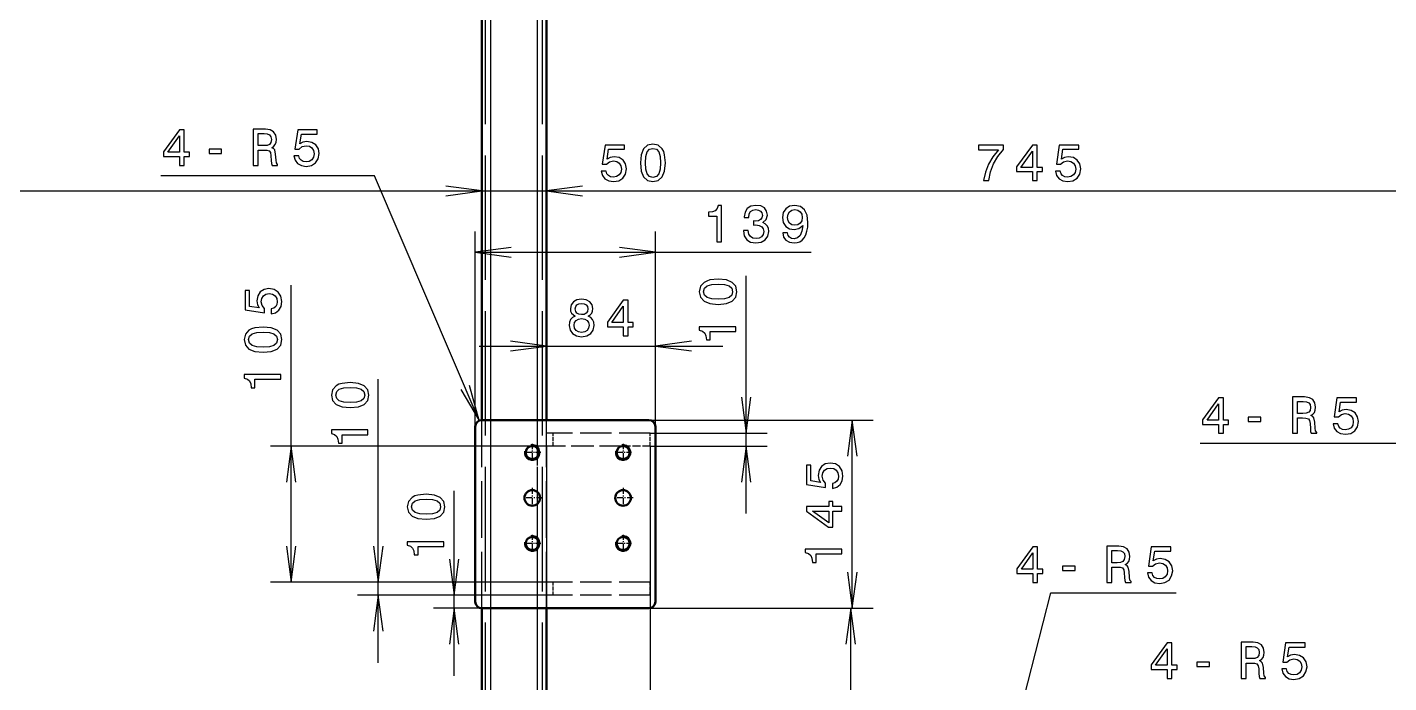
# Model space of a CAD drawing. Extents: x 0 to 1189, y 0 to 841.
# Drawn here: x 510.6 to 641.9, y 466.9 to 530.1 of the extents above; entities that cross this region are included whole.
import ezdxf

# ---------------------------------------------------------------- set-up
doc = ezdxf.new("R2010")
doc.units = 0
doc.linetypes.add('DASHDOT', pattern=[18.5, 12, -3, 0.5, -3])
doc.linetypes.add('DASHED', pattern=[15, 12, -3])

msp = doc.modelspace()

# ---------------------------------------------------------------- linework, layer by layer
at = {"color": 7, "linetype": 'DASHDOT', "lineweight": 25}
for p, q in [((555.29, 433.47), (555.29, 580.47)), ((559.79, 433.47), (559.79, 580.47))]:
    msp.add_line(p, q, dxfattribs=at)
at = {"color": 7, "linetype": 'DASHED', "lineweight": 25}
for p, q in [((554.79, 445.72), (554.79, 568.22)), ((555.29, 445.72), (555.29, 568.22)), ((555.29, 445.72), (555.29, 568.22)), ((555.29, 445.72), (555.29, 568.22)), ((559.79, 445.72), (559.79, 568.22)), ((559.79, 445.72), (559.79, 568.22)), ((559.79, 445.72), (559.79, 568.22)), ((560.29, 445.72), (560.29, 568.22))]:
    msp.add_line(p, q, dxfattribs=at)
at = {"color": 7, "lineweight": 50}
for p, q in [((554.42, 492.22), (554.42, 565.09)), ((560.67, 492.22), (560.67, 565.09)), ((570.54, 492.22), (554.42, 492.22)), ((553.79, 491.59), (553.79, 474.72)), ((571.17, 474.72), (571.17, 491.59)), ((568.13, 489.72), (567.95, 489.72)), ((554.42, 448.84), (554.42, 474.09)), ((554.42, 474.09), (570.54, 474.09)), ((560.67, 448.84), (560.67, 474.09))]:
    msp.add_line(p, q, dxfattribs=at)
at = {"color": 7, "lineweight": 25}
for p, q in [((555.29, 492.22), (555.29, 565.09)), ((559.79, 492.22), (559.79, 565.09)), ((544.08, 515.76), (523.49, 515.76)), ((554.17, 492.17), (544.08, 515.76)), ((404.42, 514.3), (554.42, 514.3)), ((547.92, 514.3), (572.44, 514.3)), ((560.67, 514.3), (653.79, 514.3)), ((553.79, 491.59), (553.79, 510.39)), ((571.17, 491.59), (571.17, 510.39)), ((553.79, 508.39), (586.16, 508.39)), ((579.92, 483.22), (579.92, 506.11)), ((536.05, 476.59), (536.05, 505.23)), ((571.17, 491.59), (571.17, 501.35)), ((554.17, 499.35), (577.67, 499.35)), ((544.45, 468.84), (544.45, 496.15)), ((570.54, 492.22), (592.14, 492.22)), ((590.14, 474.09), (590.14, 492.22)), ((570.67, 490.97), (581.92, 490.97)), ((560.67, 489.72), (534.05, 489.72)), ((560.67, 489.72), (560.67, 457.74)), ((570.67, 489.72), (581.92, 489.72)), ((570.67, 489.72), (570.67, 457.74)), ((644.25, 489.95), (623.66, 489.95)), ((559.79, 488.71), (559.79, 489.48)), ((551.77, 467.59), (551.77, 485.39)), ((559.79, 484.16), (559.79, 485.28)), ((559.79, 479.96), (559.79, 480.73)), ((560.67, 476.59), (534.05, 476.59)), ((560.67, 476.59), (542.45, 476.59)), ((560.67, 475.34), (542.45, 475.34)), ((560.67, 475.34), (549.77, 475.34)), ((602.07, 447.57), (609.28, 475.58)), ((609.28, 475.58), (621.35, 475.58)), ((554.42, 474.09), (549.77, 474.09)), ((555.29, 448.84), (555.29, 474.09)), ((559.79, 448.84), (559.79, 474.09)), ((570.54, 474.09), (591.99, 474.09)), ((570.54, 474.09), (592.14, 474.09)), ((589.99, 445.72), (589.99, 474.09))]:
    msp.add_line(p, q, dxfattribs=at)
at = {"color": 7, "linetype": 'DASHED', "lineweight": 25, "ltscale": 0.453125}
for p, q in [((554.42, 474.09), (554.42, 492.22)), ((555.29, 474.09), (555.29, 492.22)), ((560.67, 474.09), (560.67, 492.22))]:
    msp.add_line(p, q, dxfattribs=at)
at = {"color": 7, "linetype": 'DASHED', "lineweight": 25, "ltscale": 0.068478}
msp.add_line((559.79, 489.48), (559.79, 492.22), dxfattribs=at)
at = {"color": 7, "linetype": 'DASHED', "lineweight": 25, "ltscale": 0.03125}
for p, q in [((560.67, 489.72), (560.67, 490.97)), ((561.29, 489.72), (561.29, 490.97)), ((570.67, 489.72), (570.67, 490.97)), ((560.67, 475.34), (560.67, 476.59)), ((561.29, 475.34), (561.29, 476.59)), ((570.67, 475.34), (570.67, 476.59))]:
    msp.add_line(p, q, dxfattribs=at)
at = {"color": 7, "linetype": 'DASHED', "lineweight": 25, "ltscale": 0.25}
for p, q in [((570.67, 490.97), (560.67, 490.97)), ((570.67, 476.59), (560.67, 476.59)), ((570.67, 475.34), (560.67, 475.34))]:
    msp.add_line(p, q, dxfattribs=at)
at = {"color": 7, "linetype": 'DASHDOT', "lineweight": 25, "ltscale": 0.041055}
for p, q in [((559.29, 489.92), (559.29, 488.27)), ((568.04, 489.92), (568.04, 488.27)), ((560.11, 489.09), (558.47, 489.09)), ((568.86, 489.09), (567.22, 489.09)), ((559.29, 481.17), (559.29, 479.52)), ((568.04, 481.17), (568.04, 479.52)), ((560.11, 480.34), (558.47, 480.34)), ((568.86, 480.34), (567.22, 480.34))]:
    msp.add_line(p, q, dxfattribs=at)
at = {"color": 7, "linetype": 'DASHED', "lineweight": 25, "ltscale": 0.182094}
msp.add_line((567.95, 489.72), (560.67, 489.72), dxfattribs=at)
at = {"color": 7, "linetype": 'DASHED', "lineweight": 25, "ltscale": 0.063345}
msp.add_line((570.67, 489.72), (568.13, 489.72), dxfattribs=at)
at = {"color": 7, "linetype": 'DASHED', "lineweight": 25, "ltscale": 0.085753}
for p, q in [((559.79, 485.28), (559.79, 488.71)), ((559.79, 480.73), (559.79, 484.16))]:
    msp.add_line(p, q, dxfattribs=at)
at = {"color": 7, "linetype": 'DASHDOT', "lineweight": 25, "ltscale": 0.04875}
for p, q in [((559.29, 485.69), (559.29, 483.74)), ((568.04, 485.69), (568.04, 483.74)), ((560.27, 484.72), (558.32, 484.72)), ((569.02, 484.72), (567.07, 484.72))]:
    msp.add_line(p, q, dxfattribs=at)
at = {"color": 7, "linetype": 'DASHED', "lineweight": 25, "ltscale": 0.146603}
msp.add_line((559.79, 474.09), (559.79, 479.96), dxfattribs=at)
at = {"color": 7, "lineweight": 25}
for points in [[(525.28, 516.76), (525.74, 516.76), (525.74, 517.63), (526.24, 517.63), (526.24, 518.03), (525.74, 518.03), (525.74, 520.19), (525.28, 520.19), (523.74, 518.07), (523.74, 517.63), (525.28, 517.63)], [(532.4, 516.76), (532.87, 516.76), (532.87, 518.24), (533.35, 518.24), (533.7, 518.23), (533.93, 518.15), (534.05, 517.99), (534.1, 517.69), (534.12, 517.24), (534.15, 516.94), (534.21, 516.76), (534.74, 516.76), (534.74, 516.86), (534.63, 517), (534.59, 517.26), (534.55, 517.83), (534.47, 518.25), (534.35, 518.38), (534.17, 518.47), (534.37, 518.6), (534.51, 518.78), (534.6, 519), (534.63, 519.26), (534.56, 519.69), (534.36, 520.01), (534.03, 520.2), (533.57, 520.26), (532.4, 520.26)], [(533.44, 519.83), (533.75, 519.8), (533.97, 519.71), (534.1, 519.53), (534.15, 519.25), (534.1, 518.96), (533.96, 518.79), (533.73, 518.69), (533.41, 518.67), (532.87, 518.67), (532.87, 519.83)], [(536.31, 517.68), (536.42, 517.26), (536.67, 516.94), (537.03, 516.74), (537.5, 516.66), (538.01, 516.75), (538.41, 517), (538.66, 517.39), (538.75, 517.9), (538.67, 518.37), (538.43, 518.73), (538.05, 518.97), (537.56, 519.06), (537.18, 519), (536.89, 518.83), (537.03, 519.77), (538.56, 519.77), (538.56, 520.19), (536.69, 520.19), (536.41, 518.33), (536.82, 518.33), (537.11, 518.57), (537.48, 518.65), (537.81, 518.6), (538.05, 518.44), (538.21, 518.19), (538.26, 517.87), (538.21, 517.55), (538.05, 517.31), (537.8, 517.15), (537.48, 517.1), (537.22, 517.13), (537.01, 517.25), (536.86, 517.43), (536.78, 517.68)], [(524.17, 518.03), (525.28, 519.6), (525.28, 518.03)], [(565.94, 516.21), (566.05, 515.8), (566.29, 515.47), (566.66, 515.27), (567.12, 515.2), (567.63, 515.29), (568.03, 515.54), (568.28, 515.93), (568.38, 516.43), (568.29, 516.9), (568.05, 517.27), (567.67, 517.51), (567.18, 517.59), (566.8, 517.53), (566.51, 517.37), (566.65, 518.31), (568.18, 518.31), (568.18, 518.72), (566.31, 518.72), (566.04, 516.87), (566.44, 516.87), (566.73, 517.1), (567.11, 517.19), (567.43, 517.13), (567.68, 516.97), (567.83, 516.73), (567.89, 516.41), (567.83, 516.09), (567.67, 515.84), (567.42, 515.69), (567.11, 515.63), (566.84, 515.67), (566.63, 515.78), (566.48, 515.96), (566.4, 516.21)], [(569.71, 517.01), (569.78, 516.22), (570.02, 515.65), (570.4, 515.31), (570.92, 515.2), (571.44, 515.31), (571.82, 515.65), (572.05, 516.22), (572.13, 517.01), (572.05, 517.79), (571.96, 518.11), (571.82, 518.36), (571.44, 518.71), (570.92, 518.82), (570.4, 518.71), (570.02, 518.36), (569.78, 517.79)], [(602.79, 515.3), (603.3, 515.3), (603.47, 516.13), (603.76, 516.91), (604.18, 517.63), (604.72, 518.3), (604.72, 518.72), (602.31, 518.72), (602.31, 518.26), (604.23, 518.26), (603.68, 517.58), (603.26, 516.87), (602.97, 516.12)], [(607.51, 515.3), (607.96, 515.3), (607.96, 516.17), (608.46, 516.17), (608.46, 516.57), (607.96, 516.57), (607.96, 518.72), (607.5, 518.72), (605.97, 516.61), (605.97, 516.17), (607.51, 516.17)], [(609.72, 516.21), (609.83, 515.8), (610.07, 515.47), (610.44, 515.27), (610.9, 515.2), (611.41, 515.29), (611.81, 515.54), (612.06, 515.93), (612.16, 516.43), (612.07, 516.9), (611.83, 517.27), (611.45, 517.51), (610.96, 517.59), (610.58, 517.53), (610.29, 517.37), (610.43, 518.31), (611.97, 518.31), (611.97, 518.72), (610.09, 518.72), (609.82, 516.87), (610.22, 516.87), (610.51, 517.1), (610.89, 517.19), (611.21, 517.13), (611.46, 516.97), (611.61, 516.73), (611.67, 516.41), (611.61, 516.09), (611.45, 515.84), (611.2, 515.69), (610.89, 515.63), (610.62, 515.67), (610.41, 515.78), (610.26, 515.96), (610.19, 516.21)], [(528.13, 517.92), (529.35, 517.92), (529.35, 518.32), (528.13, 518.32)], [(570.19, 517.01), (570.23, 517.62), (570.36, 518.06), (570.58, 518.31), (570.92, 518.4), (571.26, 518.31), (571.48, 518.06), (571.61, 517.62), (571.65, 517.01), (571.61, 516.39), (571.48, 515.95), (571.26, 515.7), (570.92, 515.61), (570.58, 515.7), (570.36, 515.95), (570.23, 516.39)], [(606.39, 516.57), (607.51, 518.14), (607.51, 516.57)], [(577.08, 509.39), (577.54, 509.39), (577.54, 512.91), (577.2, 512.91), (577.11, 512.6), (576.93, 512.4), (576.65, 512.28), (576.27, 512.24), (576.27, 511.88), (577.08, 511.88)], [(579.64, 510.49), (579.64, 510.45), (579.72, 509.97), (579.96, 509.6), (580.33, 509.37), (580.83, 509.29), (581.35, 509.37), (581.74, 509.59), (582, 509.95), (582.09, 510.4), (582.05, 510.7), (581.93, 510.94), (581.75, 511.13), (581.51, 511.26), (581.84, 511.54), (581.95, 511.97), (581.88, 512.36), (581.66, 512.66), (581.31, 512.85), (580.83, 512.91), (580.37, 512.83), (580.02, 512.61), (579.8, 512.26), (579.72, 511.79), (579.72, 511.75), (580.17, 511.75), (580.21, 512.08), (580.34, 512.31), (580.55, 512.45), (580.85, 512.5), (581.11, 512.46), (581.3, 512.35), (581.42, 512.18), (581.47, 511.95), (581.42, 511.7), (581.3, 511.54), (581.09, 511.43), (580.8, 511.4), (580.6, 511.41), (580.6, 511.01), (580.85, 511.02), (581.17, 510.98), (581.41, 510.85), (581.55, 510.66), (581.6, 510.4), (581.54, 510.11), (581.39, 509.89), (581.16, 509.76), (580.86, 509.71), (580.54, 509.76), (580.31, 509.91), (580.16, 510.15), (580.1, 510.49)], [(583.44, 510.25), (583.51, 509.86), (583.73, 509.55), (584.07, 509.36), (584.53, 509.29), (584.82, 509.32), (585.09, 509.41), (585.32, 509.57), (585.51, 509.79), (585.66, 510.07), (585.77, 510.41), (585.84, 510.8), (585.86, 511.26), (585.78, 511.97), (585.53, 512.49), (585.14, 512.8), (584.6, 512.91), (584.1, 512.82), (583.73, 512.58), (583.49, 512.21), (583.41, 511.74), (583.49, 511.25), (583.72, 510.89), (584.08, 510.65), (584.53, 510.58), (585, 510.67), (585.36, 510.97), (585.28, 510.41), (585.12, 510.01), (584.87, 509.77), (584.53, 509.69), (584.27, 509.73), (584.08, 509.84), (583.95, 510.02), (583.9, 510.25)], [(583.9, 511.74), (583.95, 512.06), (584.09, 512.3), (584.31, 512.46), (584.6, 512.51), (584.89, 512.46), (585.12, 512.3), (585.26, 512.06), (585.32, 511.75), (585.26, 511.43), (585.12, 511.19), (584.89, 511.05), (584.58, 511), (584.3, 511.05), (584.09, 511.19), (583.95, 511.42)], [(577.21, 503.37), (578, 503.45), (578.56, 503.69), (578.91, 504.06), (579.02, 504.59), (578.91, 505.11), (578.56, 505.49), (578, 505.72), (577.21, 505.8), (576.42, 505.72), (576.11, 505.62), (575.85, 505.49), (575.51, 505.11), (575.39, 504.59), (575.51, 504.06), (575.86, 503.69), (576.42, 503.45)], [(577.21, 503.86), (576.6, 503.9), (576.16, 504.02), (575.9, 504.25), (575.81, 504.59), (575.9, 504.92), (576.16, 505.15), (576.6, 505.28), (577.21, 505.32), (577.82, 505.28), (578.26, 505.15), (578.52, 504.92), (578.6, 504.59), (578.52, 504.25), (578.26, 504.02), (577.82, 503.9)], [(534.13, 502.46), (534.55, 502.57), (534.87, 502.82), (535.07, 503.18), (535.15, 503.64), (535.06, 504.15), (534.81, 504.55), (534.41, 504.8), (533.91, 504.9), (533.44, 504.81), (533.07, 504.57), (532.84, 504.19), (532.75, 503.7), (532.81, 503.33), (532.98, 503.03), (532.03, 503.17), (532.03, 504.71), (531.62, 504.71), (531.62, 502.84), (533.48, 502.56), (533.48, 502.96), (533.24, 503.26), (533.15, 503.63), (533.21, 503.95), (533.37, 504.2), (533.62, 504.35), (533.94, 504.41), (534.25, 504.35), (534.5, 504.19), (534.66, 503.95), (534.71, 503.63), (534.68, 503.36), (534.56, 503.15), (534.38, 503), (534.13, 502.93)], [(563.43, 502.24), (563.17, 502.09), (562.99, 501.9), (562.88, 501.65), (562.85, 501.35), (562.93, 500.9), (563.16, 500.56), (563.54, 500.33), (564.05, 500.25), (564.56, 500.33), (564.94, 500.56), (565.17, 500.9), (565.26, 501.35), (565.22, 501.65), (565.11, 501.9), (564.93, 502.09), (564.68, 502.24), (564.88, 502.36), (565.02, 502.52), (565.1, 502.72), (565.13, 502.97), (565.05, 503.33), (564.84, 503.62), (564.5, 503.8), (564.05, 503.87), (563.6, 503.8), (563.25, 503.62), (563.04, 503.33), (562.96, 502.97), (562.99, 502.72), (563.07, 502.52)], [(563.44, 502.93), (563.48, 503.15), (563.6, 503.32), (563.79, 503.43), (564.05, 503.47), (564.3, 503.43), (564.49, 503.32), (564.62, 503.15), (564.66, 502.93), (564.62, 502.7), (564.49, 502.53), (564.3, 502.41), (564.05, 502.38), (563.79, 502.42), (563.6, 502.53), (563.48, 502.7)], [(568.06, 500.35), (568.52, 500.35), (568.52, 501.22), (569.02, 501.22), (569.02, 501.62), (568.52, 501.62), (568.52, 503.77), (568.06, 503.77), (566.53, 501.66), (566.53, 501.22), (568.06, 501.22)], [(566.95, 501.62), (568.06, 503.19), (568.06, 501.62)], [(563.33, 501.36), (563.37, 501.63), (563.52, 501.83), (563.75, 501.96), (564.05, 502.01), (564.35, 501.96), (564.57, 501.83), (564.72, 501.63), (564.77, 501.36), (564.72, 501.08), (564.57, 500.86), (564.35, 500.72), (564.05, 500.67), (563.75, 500.72), (563.52, 500.86), (563.37, 501.08)], [(533.34, 498.76), (534.13, 498.83), (534.69, 499.07), (535.04, 499.45), (535.15, 499.97), (535.04, 500.49), (534.69, 500.87), (534.13, 501.1), (533.34, 501.18), (532.55, 501.1), (532.24, 501.01), (531.98, 500.87), (531.64, 500.49), (531.52, 499.97), (531.64, 499.45), (531.98, 499.07), (532.55, 498.83)], [(533.34, 499.24), (532.73, 499.28), (532.29, 499.41), (532.03, 499.64), (531.94, 499.97), (532.03, 500.31), (532.29, 500.53), (532.73, 500.66), (533.34, 500.7), (533.95, 500.66), (534.39, 500.53), (534.65, 500.31), (534.73, 499.97), (534.65, 499.64), (534.39, 499.41), (533.95, 499.28)], [(578.92, 500.76), (578.92, 501.22), (575.39, 501.22), (575.39, 500.88), (575.7, 500.79), (575.91, 500.61), (576.03, 500.33), (576.07, 499.95), (576.43, 499.95), (576.43, 500.76)], [(535.05, 496.15), (535.05, 496.61), (531.52, 496.61), (531.52, 496.26), (531.83, 496.17), (532.03, 495.99), (532.16, 495.71), (532.2, 495.33), (532.55, 495.33), (532.55, 496.15)], [(541.74, 493.42), (542.53, 493.49), (543.1, 493.73), (543.44, 494.11), (543.55, 494.63), (543.44, 495.15), (543.1, 495.53), (542.53, 495.76), (541.74, 495.84), (540.96, 495.76), (540.64, 495.67), (540.39, 495.53), (540.04, 495.15), (539.93, 494.63), (540.04, 494.11), (540.39, 493.73), (540.96, 493.49)], [(541.74, 493.9), (541.13, 493.94), (540.69, 494.07), (540.44, 494.3), (540.35, 494.63), (540.44, 494.97), (540.69, 495.19), (541.13, 495.32), (541.74, 495.36), (542.36, 495.32), (542.8, 495.19), (543.05, 494.97), (543.14, 494.63), (543.05, 494.3), (542.8, 494.07), (542.36, 493.94)], [(625.45, 490.95), (625.91, 490.95), (625.91, 491.81), (626.41, 491.81), (626.41, 492.22), (625.91, 492.22), (625.91, 494.37), (625.45, 494.37), (623.91, 492.26), (623.91, 491.81), (625.45, 491.81)], [(624.34, 492.22), (625.45, 493.79), (625.45, 492.22)], [(632.57, 490.95), (633.04, 490.95), (633.04, 492.43), (633.52, 492.43), (633.87, 492.41), (634.1, 492.34), (634.22, 492.17), (634.27, 491.88), (634.29, 491.42), (634.32, 491.12), (634.38, 490.95), (634.91, 490.95), (634.91, 491.04), (634.8, 491.18), (634.76, 491.45), (634.72, 492.01), (634.63, 492.43), (634.52, 492.56), (634.34, 492.66), (634.54, 492.78), (634.68, 492.96), (634.77, 493.18), (634.8, 493.45), (634.73, 493.87), (634.53, 494.19), (634.2, 494.38), (633.74, 494.45), (632.57, 494.45)], [(633.61, 494.02), (633.92, 493.99), (634.14, 493.89), (634.27, 493.72), (634.32, 493.44), (634.27, 493.15), (634.13, 492.97), (633.9, 492.88), (633.58, 492.85), (633.04, 492.85), (633.04, 494.02)], [(636.48, 491.86), (636.59, 491.45), (636.84, 491.12), (637.2, 490.92), (637.67, 490.85), (638.18, 490.94), (638.58, 491.18), (638.83, 491.58), (638.92, 492.08), (638.84, 492.55), (638.6, 492.92), (638.22, 493.16), (637.73, 493.24), (637.35, 493.18), (637.06, 493.02), (637.2, 493.96), (638.73, 493.96), (638.73, 494.37), (636.86, 494.37), (636.58, 492.52), (636.99, 492.52), (637.28, 492.75), (637.65, 492.84), (637.97, 492.78), (638.22, 492.62), (638.38, 492.37), (638.43, 492.06), (638.38, 491.74), (638.22, 491.49), (637.97, 491.34), (637.65, 491.28), (637.38, 491.32), (637.18, 491.43), (637.03, 491.61), (636.95, 491.86)], [(628.3, 492.1), (629.52, 492.1), (629.52, 492.5), (628.3, 492.5)], [(543.45, 490.81), (543.45, 491.27), (539.93, 491.27), (539.93, 490.92), (540.24, 490.83), (540.44, 490.65), (540.56, 490.37), (540.6, 489.99), (540.96, 489.99), (540.96, 490.81)], [(588.23, 485.64), (588.64, 485.75), (588.96, 486), (589.16, 486.36), (589.24, 486.83), (589.15, 487.34), (588.9, 487.74), (588.51, 487.99), (588, 488.08), (587.53, 488), (587.17, 487.76), (586.93, 487.38), (586.84, 486.89), (586.9, 486.51), (587.07, 486.22), (586.13, 486.36), (586.13, 487.89), (585.71, 487.89), (585.71, 486.02), (587.57, 485.74), (587.57, 486.15), (587.33, 486.44), (587.25, 486.81), (587.3, 487.13), (587.46, 487.38), (587.71, 487.54), (588.03, 487.59), (588.35, 487.54), (588.59, 487.38), (588.75, 487.13), (588.81, 486.81), (588.77, 486.54), (588.65, 486.34), (588.47, 486.19), (588.23, 486.11)], [(549.06, 482.66), (549.85, 482.73), (550.41, 482.97), (550.76, 483.35), (550.87, 483.87), (550.76, 484.39), (550.41, 484.77), (549.85, 485), (549.06, 485.08), (548.27, 485), (547.96, 484.91), (547.7, 484.77), (547.36, 484.39), (547.24, 483.87), (547.36, 483.35), (547.71, 482.97), (548.27, 482.73)], [(549.06, 483.14), (548.45, 483.18), (548.01, 483.31), (547.75, 483.53), (547.66, 483.87), (547.75, 484.21), (548.01, 484.43), (548.45, 484.56), (549.06, 484.6), (549.67, 484.56), (550.11, 484.43), (550.37, 484.21), (550.45, 483.87), (550.37, 483.53), (550.11, 483.31), (549.67, 483.18)], [(589.14, 483.43), (589.14, 483.89), (588.27, 483.89), (588.27, 484.39), (587.87, 484.39), (587.87, 483.89), (585.71, 483.89), (585.71, 483.43), (587.83, 481.9), (588.27, 481.9), (588.27, 483.43)], [(587.87, 482.32), (586.3, 483.43), (587.87, 483.43)], [(550.77, 480.05), (550.77, 480.5), (547.24, 480.5), (547.24, 480.16), (547.55, 480.07), (547.76, 479.89), (547.88, 479.61), (547.92, 479.23), (548.28, 479.23), (548.28, 480.05)], [(589.14, 479.33), (589.14, 479.79), (585.61, 479.79), (585.61, 479.45), (585.92, 479.36), (586.13, 479.17), (586.25, 478.9), (586.29, 478.51), (586.65, 478.51), (586.65, 479.33)], [(607.55, 476.58), (608, 476.58), (608, 477.44), (608.5, 477.44), (608.5, 477.85), (608, 477.85), (608, 480), (607.54, 480), (606.01, 477.89), (606.01, 477.44), (607.55, 477.44)], [(606.44, 477.85), (607.55, 479.42), (607.55, 477.85)], [(614.67, 476.58), (615.14, 476.58), (615.14, 478.05), (615.62, 478.05), (615.97, 478.04), (616.19, 477.97), (616.31, 477.8), (616.36, 477.51), (616.39, 477.05), (616.42, 476.75), (616.48, 476.58), (617.01, 476.58), (617.01, 476.67), (616.89, 476.81), (616.85, 477.08), (616.82, 477.64), (616.73, 478.06), (616.62, 478.19), (616.44, 478.29), (616.64, 478.41), (616.78, 478.59), (616.87, 478.81), (616.9, 479.08), (616.83, 479.5), (616.63, 479.82), (616.29, 480.01), (615.84, 480.08), (614.67, 480.08)], [(615.71, 479.65), (616.02, 479.62), (616.23, 479.52), (616.37, 479.35), (616.41, 479.07), (616.36, 478.78), (616.23, 478.6), (616, 478.51), (615.68, 478.48), (615.14, 478.48), (615.14, 479.65)], [(618.58, 477.49), (618.69, 477.08), (618.94, 476.75), (619.3, 476.55), (619.77, 476.48), (620.27, 476.57), (620.67, 476.81), (620.92, 477.21), (621.02, 477.71), (620.94, 478.18), (620.69, 478.55), (620.31, 478.79), (619.83, 478.87), (619.45, 478.81), (619.15, 478.65), (619.3, 479.59), (620.83, 479.59), (620.83, 480), (618.96, 480), (618.68, 478.15), (619.08, 478.15), (619.38, 478.38), (619.75, 478.47), (620.07, 478.41), (620.32, 478.25), (620.48, 478), (620.53, 477.69), (620.48, 477.37), (620.31, 477.12), (620.07, 476.97), (619.75, 476.91), (619.48, 476.95), (619.28, 477.06), (619.12, 477.24), (619.05, 477.49)], [(610.4, 477.73), (611.62, 477.73), (611.62, 478.13), (610.4, 478.13)], [(620.5, 467.33), (620.95, 467.33), (620.95, 468.2), (621.45, 468.2), (621.45, 468.6), (620.95, 468.6), (620.95, 470.75), (620.49, 470.75), (618.96, 468.64), (618.96, 468.2), (620.5, 468.2)], [(619.38, 468.6), (620.5, 470.17), (620.5, 468.6)], [(627.62, 467.33), (628.09, 467.33), (628.09, 468.81), (628.57, 468.81), (628.92, 468.79), (629.14, 468.72), (629.26, 468.55), (629.31, 468.26), (629.34, 467.8), (629.37, 467.51), (629.43, 467.33), (629.96, 467.33), (629.96, 467.42), (629.84, 467.57), (629.8, 467.83), (629.77, 468.39), (629.68, 468.81), (629.56, 468.94), (629.38, 469.04), (629.58, 469.16), (629.73, 469.34), (629.82, 469.56), (629.85, 469.83), (629.78, 470.25), (629.57, 470.57), (629.24, 470.76), (628.79, 470.83), (627.62, 470.83)], [(628.66, 470.4), (628.96, 470.37), (629.18, 470.27), (629.32, 470.1), (629.36, 469.82), (629.31, 469.53), (629.18, 469.35), (628.94, 469.26), (628.63, 469.24), (628.09, 469.24), (628.09, 470.4)], [(631.53, 468.24), (631.64, 467.83), (631.89, 467.51), (632.25, 467.3), (632.71, 467.23), (633.22, 467.32), (633.62, 467.57), (633.87, 467.96), (633.97, 468.46), (633.88, 468.93), (633.64, 469.3), (633.26, 469.54), (632.77, 469.62), (632.39, 469.56), (632.1, 469.4), (632.24, 470.34), (633.78, 470.34), (633.78, 470.75), (631.91, 470.75), (631.63, 468.9), (632.03, 468.9), (632.32, 469.13), (632.7, 469.22), (633.02, 469.16), (633.27, 469), (633.42, 468.76), (633.48, 468.44), (633.42, 468.12), (633.26, 467.87), (633.02, 467.72), (632.7, 467.66), (632.43, 467.7), (632.22, 467.81), (632.07, 467.99), (632, 468.24)], [(623.35, 468.48), (624.57, 468.48), (624.57, 468.88), (623.35, 468.88)]]:
    msp.add_lwpolyline(points, close=True, dxfattribs=at)
for points in [[(550.95, 513.84), (554.42, 514.3), (550.95, 514.75)], [(550.95, 513.84), (554.42, 514.3), (550.95, 514.75)], [(564.14, 514.75), (560.67, 514.3), (564.14, 513.84)], [(564.14, 514.75), (560.67, 514.3), (564.14, 513.84)], [(557.26, 508.84), (553.79, 508.39), (557.26, 507.93)], [(567.7, 507.93), (571.17, 508.39), (567.7, 508.84)], [(557.2, 498.89), (560.67, 499.35), (557.2, 499.81)], [(574.64, 499.81), (571.17, 499.35), (574.64, 498.89)], [(552.39, 495.18), (554.17, 492.17), (553.23, 495.54)], [(579.46, 494.44), (579.92, 490.97), (580.37, 494.44)], [(590.6, 488.75), (590.14, 492.22), (589.68, 488.75)], [(536.5, 486.25), (536.05, 489.72), (535.59, 486.25)], [(580.37, 486.25), (579.92, 489.72), (579.46, 486.25)], [(535.59, 480.06), (536.05, 476.59), (536.5, 480.06)], [(544, 480.06), (544.45, 476.59), (544.91, 480.06)], [(551.31, 478.81), (551.77, 475.34), (552.22, 478.81)], [(589.68, 477.56), (590.14, 474.09), (590.6, 477.56)], [(544.91, 471.87), (544.45, 475.34), (544, 471.87)], [(552.22, 470.62), (551.77, 474.09), (551.31, 470.62)], [(590.45, 470.62), (589.99, 474.09), (589.53, 470.62)]]:
    msp.add_lwpolyline(points, dxfattribs=at)
at = {"color": 7, "lineweight": 50}
for centre, radius in [((559.29, 489.09), 0.632), ((568.04, 489.09), 0.632), ((559.29, 484.72), 0.75), ((568.04, 484.72), 0.75), ((559.29, 480.34), 0.632), ((568.04, 480.34), 0.632)]:
    msp.add_circle(centre, radius, dxfattribs=at)
for centre, start, end in [((554.42, 491.59), 90, 180), ((570.54, 491.59), 0, 90), ((554.42, 474.72), 180, 270), ((570.54, 474.72), 270, 360)]:
    msp.add_arc(centre, 0.625, start, end, dxfattribs=at)
at = {"color": 7, "lineweight": 25}
for centre in [(559.29, 489.09), (568.04, 489.09), (559.29, 480.34), (568.04, 480.34)]:
    msp.add_arc(centre, 0.75, 170, 100, dxfattribs=at)

doc.saveas('drawing.dxf')
